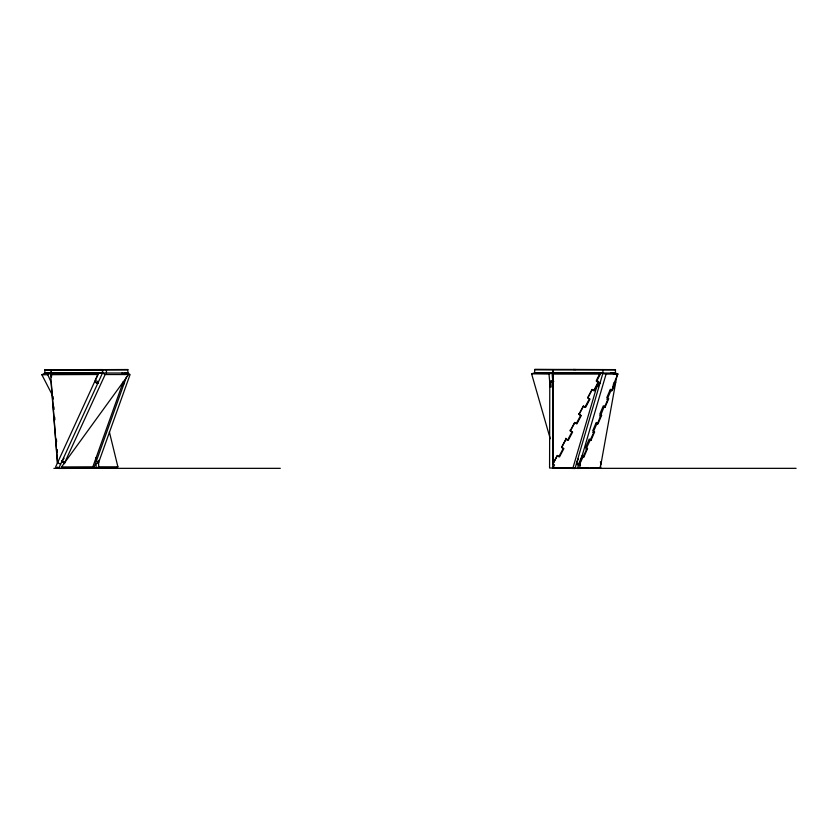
<?xml version="1.0" encoding="UTF-8"?>
<svg xmlns="http://www.w3.org/2000/svg" width="838" height="838" viewBox="0 0 838 838"><rect width="100%" height="100%" fill="white"/><g stroke="black" fill="none" stroke-linecap="round" stroke-linejoin="round"><path stroke-width="1.26" d="M553.436 387.292L552.986 382.568L549.791 382.222L549.571 467.992L561.125 468.222L558.988 467.992M552.776 468.348L552.996 369.621L615.469 369.631L615.459 373.036L617.208 374.02L613.343 373.999M565.839 438.264L566.017 439.269L561.67 447.523L563.901 448.581L559.554 456.836L557.322 455.788L552.965 464.043L552.996 369.621L534.644 369.527L534.644 372.92L615.459 373.036L610.514 373.025M602.941 369.684L602.941 373.088L574.994 468.484L552.923 467.992L554.515 464.975L552.912 463.718L557.26 455.453L558.862 456.71L563.22 448.456L561.607 447.199L565.964 438.944L567.567 440.201L571.925 431.947L570.311 430.69L574.669 422.436L576.272 423.682L580.629 415.428L579.016 414.171L583.374 405.917L584.976 407.174L589.334 398.919L587.721 397.662L592.078 389.408L593.681 390.655L598.028 382.4L600.144 382.767L597.965 386.905M612.505 389.481L613.542 383.731M577.288 468.442L579.226 468.096L580.472 465.142L578.545 465.488L577.288 468.442L600.249 468.117L616.998 375.215M552.923 467.992L572.888 468.107L598.028 382.4M579.634 464.221L606.084 374.094L617.931 374.031L614.83 381.321L615.082 382.348L611.562 390.634L611.311 389.607L607.791 397.893L608.042 398.93L604.523 407.216L604.271 406.189L597.484 423.798L597.232 422.771L593.713 431.057L593.964 432.083L586.673 447.639L586.925 448.665L579.634 464.221L576.481 463.225L578.492 458.491M587.7 467.918L562.057 468.212M113.004 468.274L93.772 468.285L92.85 466.818L123.176 382.023L124.129 383.458L121.971 386.328M126.622 376.482L93.804 468.253L62.525 468.4L61.572 466.955L128.591 374.544L125.941 372.994M60.65 464.189L57.56 462.765L50.657 374.67L51.233 373.12L51.537 377.027M57.56 462.765L58.136 461.214M89.938 468.306L58.702 468.432L55.601 467.017L98.654 372.941L44.843 373.12L41.9 374.785L52.406 395.232M578.545 465.488L576.733 464.252L578.66 463.917L582.18 455.621L583.992 456.857L587.522 448.56L585.699 447.335L589.219 439.039L591.041 440.275L594.561 431.989L592.738 430.753L596.258 422.457L598.081 423.693L601.6 415.407L599.778 414.171L603.297 405.875L605.12 407.111L608.639 398.825L606.817 397.589L610.336 389.303L612.159 390.529L615.679 382.243L613.751 382.578M98.654 372.941L95.228 380.41L98.455 381.824L97.878 383.375L94.652 381.96L97.742 383.385M109.369 431.916L117.896 466.829L115.393 468.274L96.171 468.253L96.098 464.032L98.601 462.597L130.079 374.565L127.868 373.004L127.858 369.6L44.843 369.715L102.519 369.579L102.529 372.983L58.702 468.432L57.728 467.017M63.321 459.245L61.928 461.162L64.652 462.712L105.179 374.534L128.591 374.544M596.865 379.405L600.207 373.057L553.007 373.067L555.28 373.015M566.017 439.269L568.258 440.317L572.605 432.062L570.374 431.015L574.721 422.761L576.953 423.808L581.31 415.554L579.079 414.496L578.901 413.49M579.079 414.496L583.426 406.241L585.657 407.289L590.015 399.035L587.784 397.987L592.131 389.733L594.362 390.78L598.72 382.526L598.542 381.52L596.31 380.462L596.488 381.468L598.72 382.526M596.488 381.468L600.385 374.062L600.207 373.057M64.086 458.281L62.002 461.162L64.652 462.712M96.171 468.253L98.675 466.818L117.896 466.829M41.9 374.785L47.756 374.701L50.751 373.13L51.694 375.246M550.252 438.714L531.596 373.811L534.623 372.816L552.012 373.046L552.692 380.295L549.665 381.29L548.984 374.041L552.012 373.046M549.665 381.29L550.765 382.327L553.792 381.332M610.232 390.864L612.159 390.529M606.712 399.16L608.639 398.825M603.182 407.446L605.12 407.111M599.662 415.742L601.6 415.407M596.143 424.028L598.081 423.693M592.623 432.324L594.561 431.989M589.104 440.61L591.041 440.275M585.584 448.906L587.522 448.56M582.064 457.192L583.992 456.857M600.249 466.085L600.773 468.086L590.465 468.316L592.634 468.075M50.751 373.13L44.896 373.214L44.843 369.715L127.858 369.6L51.212 369.694L51.223 373.099L53.391 373.099M99.397 373.004L127.868 373.004L124.192 373.004M98.695 373.151L102.498 373.13M61.572 466.955L92.85 466.818M98.591 373.109L102.404 373.099M50.657 374.67L98.077 374.502M105.179 374.534L102.529 372.983L51.223 373.099L51.223 369.694M98.455 373.067L102.131 373.057M573.255 369.516L534.654 369.527L615.469 369.631L573.265 369.516L575.863 369.579M537.221 372.92L534.644 372.92L539.798 372.931M553.195 374.073L600.385 374.062M53.894 468.337L280.301 468.337M590.539 468.337L796.1 468.337M599.369 373.015L603.088 373.015M579.226 468.096L600.249 468.117M600.113 372.994L602.669 372.994M83.727 369.694L92.211 369.726M600.018 372.952L602.595 372.962M599.558 373.078L606.084 374.094M531.596 373.811L548.984 374.041M597.253 468.023L600.773 468.086M572.888 468.107L574.994 468.484M614.778 373.036L617.931 374.031M64.694 463.634L61.928 461.162M122.034 372.994L124.684 374.544M578.66 463.917L580.472 465.142M123.176 382.023L124.055 383.448M47.756 374.701L51.076 382.118L57.445 463.404M600.396 461.79L601.014 464.168M570.196 430.009L570.374 431.015M552.787 463.037L552.965 464.043M550.765 382.327L551.215 387.051M549.791 382.222L550.241 386.947M53.056 396.479L53.265 399.077M53.873 406.839L54.072 409.426M54.68 417.198L54.889 419.786M56.408 439.206L56.607 441.794M57.214 449.556L57.424 452.153M98.559 460.366L98.675 466.818M96.328 457.684L96.391 461.036L98.601 462.597L96.213 461.036L96.15 457.684M106.426 369.579L106.426 372.983M102.519 369.579L102.529 372.983M47.441 373.12L44.843 373.12L47.41 373.12M553.949 372.92L551.373 372.92L553.96 372.952"/></g></svg>
